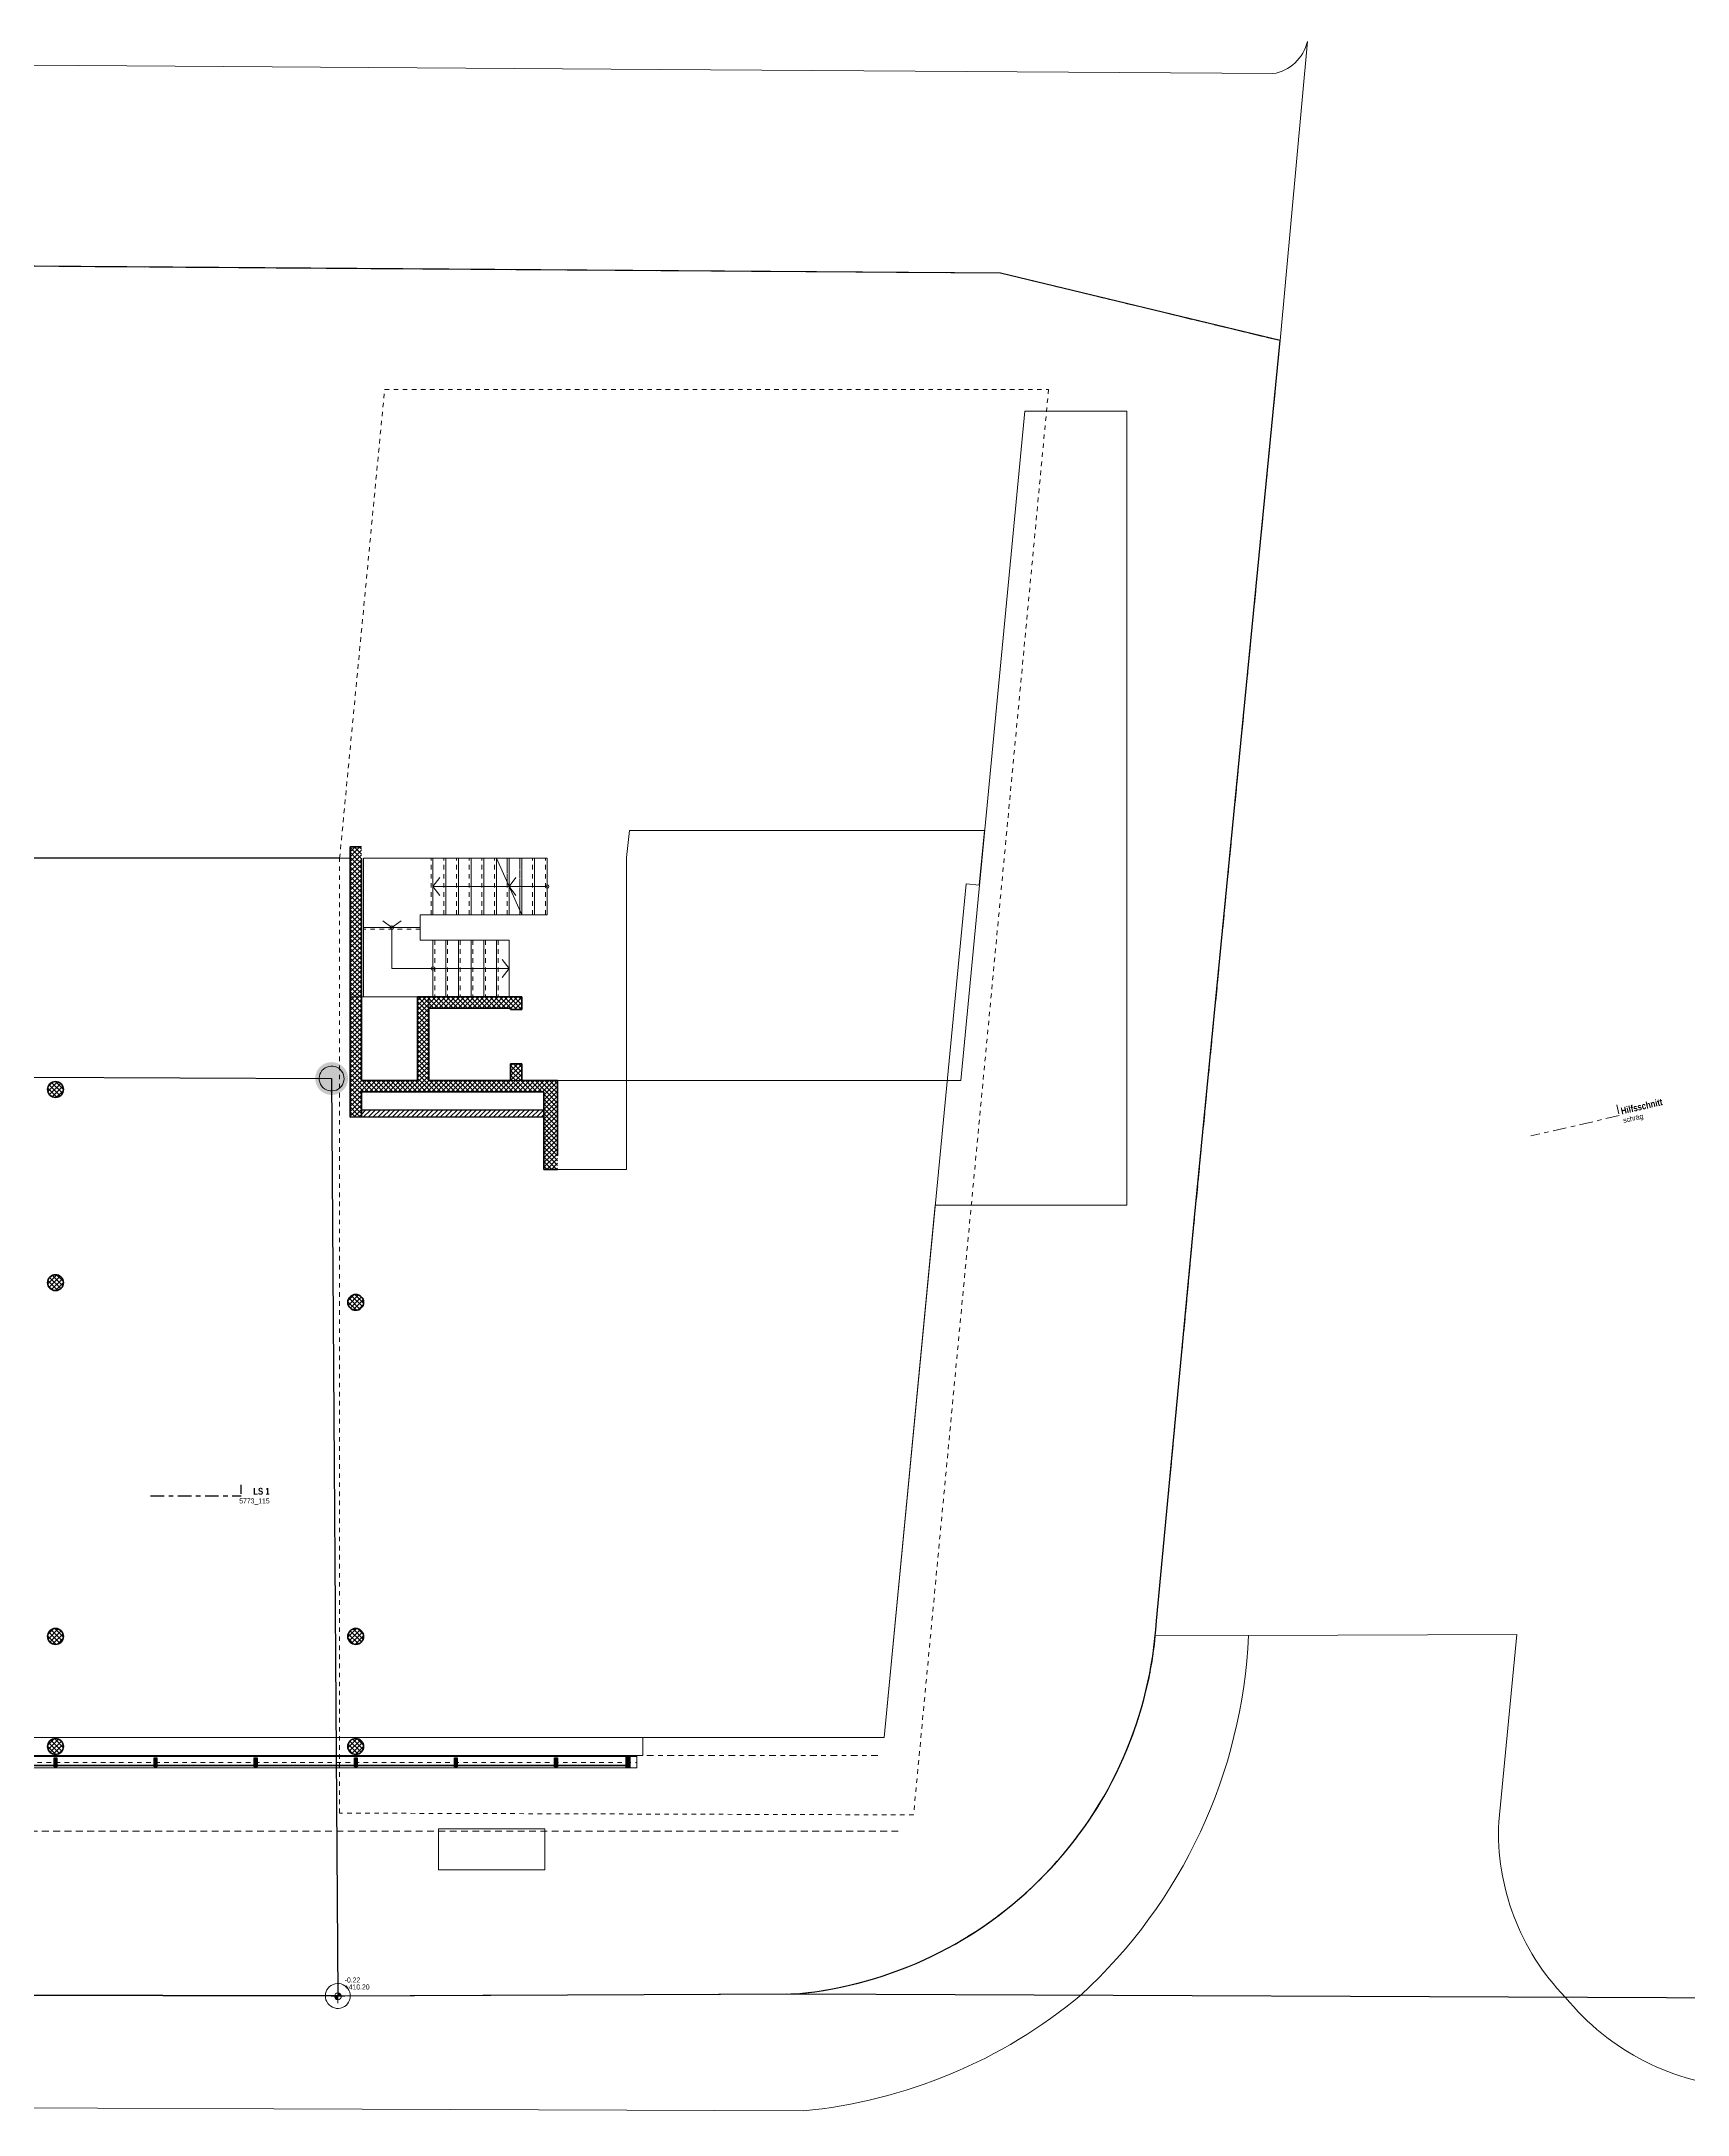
# Model space of a CAD drawing. Header units: metres. Extents: x -163 to 276, y -152 to 153.
# Drawn here: x 19.07 to 55.4, y -14.5 to 31.26 of the extents above; entities that cross this region are included whole.
import ezdxf

# ---------------------------------------------------------------- set-up
doc = ezdxf.new("R2010")
doc.units = ezdxf.units.M
doc.header["$MEASUREMENT"] = 0
for name, pattern in [('Strich 1_1mm', [0.1, 0.05, -0.05]), ('Strich 2_1mm', [0.15, 0.1, -0.05]), ('Strich 3_1mm Kanten', [0.2, 0.15, -0.05]), ('Strich 6_1mm', [0.35, 0.3, -0.05]), ('Strichpunkt 1.5_0.75_0.75mm', [0.15, 0.075, -0.0375, 0, -0.0375]), ('Strichpunkt 3_1_1mm Achsen', [0.25, 0.15, -0.05, 0, -0.05]), ('Strichpunkt 6_2_2mm Schnitt', [0.5, 0.3, -0.1, 0, -0.1])]:
    doc.linetypes.add(name, pattern=pattern)
for name, color, linetype in [('000 Kataster', 7, 'Continuous'), ('000-2 Kataster Parzellenpunkte', 7, 'Continuous'), ('000-3 Kataster Parzellengrenzen', 7, 'Continuous'), ('010 Aussenwände', 7, 'Continuous'), ('010 Aussenwände Bauteilschraffuren', 7, 'Continuous'), ('010 Türen', 7, 'Continuous'), ('015 Innenwände', 7, 'Continuous'), ('015 Innenwände Bauteilschraffuren', 7, 'Continuous'), ('015 Innenwände Schichttrennlinien', 7, 'Continuous'), ('020 Stützen', 7, 'Continuous'), ('020 Stützen Bauteilschraffuren', 7, 'Continuous'), ('026 Unterhalb', 7, 'Continuous'), ('030 Bodenaufbauten', 7, 'Continuous'), ('035 Decken', 7, 'Continuous'), ('055 Treppen', 7, 'Continuous'), ('111 Bemassung Ausführung Koten Neu', 7, 'Continuous'), ('200 Schnittlinien', 7, 'Continuous'), ('202 Hilfsschnitte', 7, 'Continuous'), ('255 Plangrafiken', 7, 'Continuous')]:
    doc.layers.add(name, color=color, linetype=linetype)
doc.styles.add('ERSTELLTER_STIL_1', font='ARIALN.TTF')
doc.styles.add('ERSTELLTER_STIL_2', font='ARIALN.TTF')
pattern_1 = [(45, (0, 0), (-0.05303301, 0.05303301), []), (135, (0, 0), (0.05303301, 0.05303301), [])]
pattern_2 = [(0, (0, 0), (0, 0.015), [])]

msp = doc.modelspace()

# ---------------------------------------------------------------- hatches: boundary and pattern name
at = {"layer": '000 Kataster', "linetype": 'Continuous', "lineweight": 13}
msp.add_hatch(color=255, dxfattribs=at).paths.add_polyline_path([(25.828, 8.269), (25.839, 8.328), (25.84, 8.387), (25.832, 8.447), (25.814, 8.504), (25.786, 8.557), (25.751, 8.605), (25.708, 8.647), (25.658, 8.681), (25.604, 8.706), (25.546, 8.722), (25.487, 8.728), (25.427, 8.725), (25.369, 8.711), (25.313, 8.689), (25.263, 8.657), (25.218, 8.618), (25.18, 8.571), (25.15, 8.519), (25.129, 8.463), (25.118, 8.404), (25.117, 8.344), (25.125, 8.285), (25.143, 8.228), (25.17, 8.175), (25.206, 8.127), (25.249, 8.085), (25.298, 8.051), (25.353, 8.026), (25.41, 8.01), (25.47, 8.004), (25.53, 8.007), (25.588, 8.02), (25.643, 8.043), (25.694, 8.075), (25.739, 8.114), (25.777, 8.161), (25.807, 8.213)])
at = {"layer": '010 Aussenwände Bauteilschraffuren', "linetype": 'Continuous', "lineweight": 13, "true_color": 0x5f5f5f}
h = msp.add_hatch(dxfattribs=at)
h.set_pattern_fill('Glas_0001', color=251, style=0, pattern_type=2)
h.set_pattern_definition(pattern_2)
h.paths.add_polyline_path([(17.175, -6.805), (19.385, -6.805), (19.385, -6.795), (17.175, -6.795)])
for points in [[(19.415, -6.83), (19.415, -6.63), (19.355, -6.63), (19.355, -6.83)], [(21.623, -6.83), (21.623, -6.63), (21.563, -6.63), (21.563, -6.83)], [(23.832, -6.83), (23.832, -6.63), (23.772, -6.63), (23.772, -6.83)], [(26.04, -6.83), (26.04, -6.63), (25.98, -6.63), (25.98, -6.83)], [(28.25, -6.83), (28.25, -6.63), (28.19, -6.63), (28.19, -6.83)], [(30.46, -6.83), (30.46, -6.63), (30.4, -6.63), (30.4, -6.83)], [(32.055, -6.85), (32.055, -6.6), (31.975, -6.6), (31.975, -6.85)], [(32.061, -6.85), (32.061, -6.6), (31.981, -6.6), (31.981, -6.85)]]:
    msp.add_hatch(color=251, dxfattribs=at).paths.add_polyline_path(points)
h = msp.add_hatch(dxfattribs=at)
h.set_pattern_fill('Glas_0001', color=251, style=0, pattern_type=2)
h.set_pattern_definition(pattern_2)
h.paths.add_polyline_path([(19.385, -6.805), (21.593, -6.805), (21.593, -6.795), (19.385, -6.795)])
h = msp.add_hatch(dxfattribs=at)
h.set_pattern_fill('Glas_0001', color=251, style=0, pattern_type=2)
h.set_pattern_definition(pattern_2)
h.paths.add_polyline_path([(21.593, -6.805), (23.802, -6.805), (23.802, -6.795), (21.593, -6.795)])
h = msp.add_hatch(dxfattribs=at)
h.set_pattern_fill('Glas_0001', color=251, style=0, pattern_type=2)
h.set_pattern_definition(pattern_2)
h.paths.add_polyline_path([(23.802, -6.805), (26.01, -6.805), (26.01, -6.795), (23.802, -6.795)])
h = msp.add_hatch(dxfattribs=at)
h.set_pattern_fill('Glas_0001', color=251, style=0, pattern_type=2)
h.set_pattern_definition(pattern_2)
h.paths.add_polyline_path([(26.01, -6.805), (28.22, -6.805), (28.22, -6.795), (26.01, -6.795)])
h = msp.add_hatch(dxfattribs=at)
h.set_pattern_fill('Glas_0001', color=251, style=0, pattern_type=2)
h.set_pattern_definition(pattern_2)
h.paths.add_polyline_path([(28.22, -6.805), (30.43, -6.805), (30.43, -6.795), (28.22, -6.795)])
h = msp.add_hatch(dxfattribs=at)
h.set_pattern_fill('Glas_0001', color=251, style=0, pattern_type=2)
h.set_pattern_definition(pattern_2)
h.paths.add_polyline_path([(30.43, -6.805), (32.005, -6.805), (32.005, -6.795), (30.43, -6.795)])
at = {"layer": '015 Innenwände Bauteilschraffuren', "linetype": 'Continuous', "lineweight": 13, "true_color": 0x5f5f5f}
h = msp.add_hatch(dxfattribs=at)
h.set_pattern_fill('Beton_0001', color=251, style=0, pattern_type=2)
h.set_pattern_definition(pattern_1)
h.paths.add_polyline_path([(25.885, 13.48), (26.135, 13.23), (26.135, 13.48)])
h = msp.add_hatch(dxfattribs=at)
h.set_pattern_fill('Beton_0001', color=251, style=0, pattern_type=2)
h.set_pattern_definition(pattern_1)
h.paths.add_polyline_path([(25.885, 13.23), (26.135, 13.23), (25.885, 13.48)])
h = msp.add_hatch(dxfattribs=at)
h.set_pattern_fill('Beton_0001', color=251, style=0, pattern_type=2)
h.set_pattern_definition(pattern_1)
h.paths.add_polyline_path([(25.885, 13.23), (25.885, 7.516), (26.135, 7.667), (26.135, 13.23)])
h = msp.add_hatch(dxfattribs=at)
h.set_pattern_fill('Beton_0001', color=251, style=0, pattern_type=2)
h.set_pattern_definition(pattern_1)
h.paths.add_polyline_path([(27.375, 9.92), (27.625, 9.92), (27.375, 10.17)])
h = msp.add_hatch(dxfattribs=at)
h.set_pattern_fill('Beton_0001', color=251, style=0, pattern_type=2)
h.set_pattern_definition(pattern_1)
h.paths.add_polyline_path([(27.375, 10.17), (27.625, 9.92), (27.625, 10.17)])
h = msp.add_hatch(dxfattribs=at)
h.set_pattern_fill('Beton_0001', color=251, style=0, pattern_type=2)
h.set_pattern_definition(pattern_1)
h.paths.add_polyline_path([(29.425, 10.17), (27.625, 10.17), (27.625, 9.92), (29.425, 9.92)])
h = msp.add_hatch(dxfattribs=at)
h.set_pattern_fill('Beton_0001', color=251, style=0, pattern_type=2)
h.set_pattern_definition(pattern_1)
h.paths.add_polyline_path([(29.425, 9.92), (29.675, 9.92), (29.675, 10.17)])
h = msp.add_hatch(dxfattribs=at)
h.set_pattern_fill('Beton_0001', color=251, style=0, pattern_type=2)
h.set_pattern_definition(pattern_1)
h.paths.add_polyline_path([(29.425, 10.17), (29.425, 9.92), (29.675, 10.17)])
h = msp.add_hatch(dxfattribs=at)
h.set_pattern_fill('Beton_0001', color=251, style=0, pattern_type=2)
h.set_pattern_definition(pattern_1)
h.paths.add_polyline_path([(27.375, 9.92), (27.375, 8.32), (27.625, 8.32), (27.625, 9.92)])
h = msp.add_hatch(dxfattribs=at)
h.set_pattern_fill('Beton_0001', color=251, style=0, pattern_type=2)
h.set_pattern_definition(pattern_1)
h.paths.add_polyline_path([(29.425, 9.92), (29.425, 9.89), (29.675, 9.89), (29.675, 9.92)])
h = msp.add_hatch(dxfattribs=at)
h.set_pattern_fill('Beton_0001', color=251, style=0, pattern_type=2)
h.set_pattern_definition(pattern_1)
h.paths.add_polyline_path([(30.165, 8.32), (26.135, 8.32), (26.135, 8.07), (30.165, 8.07)])
h = msp.add_hatch(dxfattribs=at)
h.set_pattern_fill('Beton_0001', color=251, style=0, pattern_type=2)
h.set_pattern_definition(pattern_1)
h.paths.add_polyline_path([(29.425, 8.32), (29.675, 8.32), (29.675, 8.69), (29.425, 8.69)])
h = msp.add_hatch(dxfattribs=at)
h.set_pattern_fill('Beton_0001', color=251, style=0, pattern_type=2)
h.set_pattern_definition(pattern_1)
h.paths.add_polyline_path([(30.165, 8.07), (30.465, 8.32), (30.165, 8.32)])
h = msp.add_hatch(dxfattribs=at)
h.set_pattern_fill('Beton_0001', color=251, style=0, pattern_type=2)
h.set_pattern_definition(pattern_1)
h.paths.add_polyline_path([(30.165, 8.07), (30.465, 8.07), (30.465, 8.32)])
h = msp.add_hatch(dxfattribs=at)
h.set_pattern_fill('Beton_0001', color=251, style=0, pattern_type=2)
h.set_pattern_definition(pattern_1)
h.paths.add_polyline_path([(30.165, 8.07), (30.165, 6.66), (30.465, 6.66), (30.465, 8.07)])
h = msp.add_hatch(dxfattribs=at)
h.set_pattern_fill('Beton_0001', color=251, style=0, pattern_type=2)
h.set_pattern_definition(pattern_1)
h.paths.add_polyline_path([(26.135, 7.667), (25.885, 7.516), (26.135, 7.517)])
h = msp.add_hatch(dxfattribs=at)
h.set_pattern_fill('Backstein_0001', color=251, style=0, pattern_type=2)
h.set_pattern_definition([(45, (0, 0), (-0.053033, 0.053033), [])])
h.paths.add_polyline_path([(26.135, 7.517), (30.165, 7.52), (30.165, 7.67), (26.135, 7.667)])
h = msp.add_hatch(dxfattribs=at)
h.set_pattern_fill('Beton_0001', color=251, style=0, pattern_type=2)
h.set_pattern_definition(pattern_1)
h.paths.add_polyline_path([(30.465, 6.66), (30.165, 6.36), (30.465, 6.36)])
h = msp.add_hatch(dxfattribs=at)
h.set_pattern_fill('Beton_0001', color=251, style=0, pattern_type=2)
h.set_pattern_definition(pattern_1)
h.paths.add_polyline_path([(30.465, 6.66), (30.165, 6.66), (30.165, 6.36)])
at = {"layer": '020 Stützen Bauteilschraffuren', "linetype": 'Continuous', "lineweight": 13, "true_color": 0x5f5f5f}
h = msp.add_hatch(dxfattribs=at)
h.set_pattern_fill('Beton_0001', color=251, style=0, pattern_type=2)
h.set_pattern_definition(pattern_1)
h.paths.add_polyline_path([(19.21, 8.125, 0.414214), (19.385, 7.95, 0.414214), (19.56, 8.125, 0.414214), (19.385, 8.3, 0.414214)])
h = msp.add_hatch(dxfattribs=at)
h.set_pattern_fill('Beton_0001', color=251, style=0, pattern_type=2)
h.set_pattern_definition(pattern_1)
h.paths.add_polyline_path([(19.21, 3.86, 0.414214), (19.385, 3.685, 0.414214), (19.56, 3.86, 0.414214), (19.385, 4.035, 0.414214)])
h = msp.add_hatch(dxfattribs=at)
h.set_pattern_fill('Beton_0001', color=251, style=0, pattern_type=2)
h.set_pattern_definition(pattern_1)
h.paths.add_polyline_path([(25.835, 3.425, 0.414214), (26.01, 3.25, 0.414214), (26.185, 3.425, 0.414214), (26.01, 3.6, 0.414214)])
h = msp.add_hatch(dxfattribs=at)
h.set_pattern_fill('Beton_0001', color=251, style=0, pattern_type=2)
h.set_pattern_definition(pattern_1)
h.paths.add_polyline_path([(19.21, -3.95, 0.414214), (19.385, -4.125, 0.414214), (19.56, -3.95, 0.414214), (19.385, -3.775, 0.414214)])
h = msp.add_hatch(dxfattribs=at)
h.set_pattern_fill('Beton_0001', color=251, style=0, pattern_type=2)
h.set_pattern_definition(pattern_1)
h.paths.add_polyline_path([(25.835, -3.95, 0.414214), (26.01, -4.125, 0.414214), (26.185, -3.95, 0.414214), (26.01, -3.775, 0.414214)])
h = msp.add_hatch(dxfattribs=at)
h.set_pattern_fill('Beton_0001', color=251, style=0, pattern_type=2)
h.set_pattern_definition(pattern_1)
h.paths.add_polyline_path([(19.21, -6.38, 0.414214), (19.385, -6.555, 0.414214), (19.56, -6.38, 0.414214), (19.385, -6.205, 0.414214)])
h = msp.add_hatch(dxfattribs=at)
h.set_pattern_fill('Beton_0001', color=251, style=0, pattern_type=2)
h.set_pattern_definition(pattern_1)
h.paths.add_polyline_path([(25.835, -6.38, 0.414214), (26.01, -6.555, 0.414214), (26.185, -6.38, 0.414214), (26.01, -6.205, 0.414214)])
at = {"layer": '111 Bemassung Ausführung Koten Neu', "linetype": 'Continuous', "lineweight": 13}
for points in [[(25.617, -11.895), (25.542, -11.895), (25.547, -11.924), (25.564, -11.948), (25.588, -11.965), (25.617, -11.97)], [(25.617, -11.895), (25.692, -11.895), (25.686, -11.867), (25.67, -11.842), (25.645, -11.826), (25.617, -11.82)]]:
    msp.add_hatch(color=7, dxfattribs=at).paths.add_polyline_path(points)

# ---------------------------------------------------------------- linework, layer by layer
at = {"layer": '000 Kataster', "color": 251, "linetype": 'Continuous', "lineweight": 13, "true_color": 0x5f5f5f}
for points in [[(4.914, 30.831), (32.715, 30.641), (46.251, 30.549, 0.302632), (47.014, 31.259), (46.41, 24.655), (40.241, 26.147), (25.357, 26.25), (11.822, 26.351)], [(56.629, -13.919, -0.209908), (52.703, -11.912, -0.206852), (51.235, -8.042), (51.634, -3.904), (45.712, -3.931, -0.198832), (42.015, -11.866, -0.151332), (35.883, -14.424), (8.62, -14.323), (-6.404, -14.093, -0.003152), (-13.863, -13.783), (-14.704, -22.737, 0.002488), (-8.863, -22.978, 0.00481), (1.672, -23.239, 0.00409), (10.744, -23.303), (17.683, -23.364), (36.415, -23.428, -0.242722), (43.512, -28.077), (53.969, -30.485, -0.134972), (55.657, -28.071, -0.051231)], [(8.62, -14.323), (35.883, -14.424, 0.151332), (42.015, -11.866, 0.198832), (45.712, -3.931), (43.655, -3.94, -0.169599), (41.227, -9.201, -0.17821), (35.756, -11.842), (25.615, -11.887), (13.532, -11.864)]]:
    msp.add_lwpolyline(points, format="xyb", dxfattribs=at)
at = {"layer": '000 Kataster', "color": 251, "linetype": 'Strich 6_1mm', "lineweight": 13, "true_color": 0x5f5f5f}
msp.add_lwpolyline([(13.532, -11.864), (25.615, -11.887), (35.756, -11.842, 0.17821), (41.227, -9.201, 0.169599), (43.655, -3.94), (43.68, -3.606), (44.524, 5.298), (46.41, 24.655), (40.241, 26.147), (25.357, 26.25), (11.822, 26.351)], format="xyb", dxfattribs=at)
at = {"layer": '000-2 Kataster Parzellenpunkte', "color": 251, "linetype": 'Continuous', "lineweight": 13, "true_color": 0x5f5f5f}
for points in [[(25.552, 8.631), (25.508, 8.639), (25.462, 8.64), (25.417, 8.634), (25.374, 8.62), (25.333, 8.6), (25.297, 8.573), (25.265, 8.54), (25.24, 8.502), (25.22, 8.461), (25.208, 8.418), (25.203, 8.372), (25.206, 8.327), (25.216, 8.283), (25.234, 8.241), (25.258, 8.202), (25.287, 8.168), (25.323, 8.139), (25.362, 8.117), (25.405, 8.101), (25.449, 8.092), (25.495, 8.091), (25.54, 8.098), (25.583, 8.112), (25.623, 8.132), (25.66, 8.159), (25.691, 8.192), (25.717, 8.229), (25.736, 8.271), (25.749, 8.314), (25.753, 8.359), (25.751, 8.405), (25.741, 8.449), (25.723, 8.491), (25.699, 8.53), (25.669, 8.564), (25.634, 8.593), (25.595, 8.615)], [(25.688, -11.622), (25.644, -11.614), (25.598, -11.613), (25.553, -11.619), (25.51, -11.633), (25.47, -11.653), (25.433, -11.68), (25.402, -11.713), (25.376, -11.751), (25.357, -11.792), (25.345, -11.835), (25.34, -11.881), (25.343, -11.926), (25.353, -11.97), (25.37, -12.012), (25.394, -12.051), (25.424, -12.085), (25.459, -12.114), (25.498, -12.136), (25.541, -12.152), (25.586, -12.16), (25.631, -12.162), (25.676, -12.155), (25.719, -12.141), (25.76, -12.121), (25.796, -12.094), (25.828, -12.061), (25.853, -12.024), (25.873, -11.982), (25.885, -11.939), (25.89, -11.893), (25.887, -11.848), (25.877, -11.804), (25.86, -11.762), (25.836, -11.723), (25.806, -11.689), (25.771, -11.66), (25.731, -11.638)]]:
    msp.add_lwpolyline(points, close=True, dxfattribs=at)
at = {"layer": '000-3 Kataster Parzellengrenzen', "color": 251, "linetype": 'Continuous', "lineweight": 25, "true_color": 0x5f5f5f}
for points in [[(25.615, -11.887), (35.756, -11.842, 0.17821), (41.227, -9.201, 0.179379), (43.68, -3.606), (44.524, 5.298), (46.41, 24.655), (40.241, 26.147), (11.822, 26.351), (8.821, 26.238), (8.732, 8.439), (25.478, 8.366)], [(25.615, -11.887), (-12.99, -11.813), (-13.451, -11.79, -0.142534), (-16.075, -10.751, -0.207773), (-17.451, -7.725), (-17.702, 8.553), (-16.189, 8.546), (-3.638, 8.491), (8.732, 8.439), (25.478, 8.366)]]:
    msp.add_lwpolyline(points, format="xyb", close=True, dxfattribs=at)
msp.add_lwpolyline([(-159.038, -10.035), (-108.881, -9.989), (-50.361, -10.173, -0.007502), (-34.172, -10.684), (-13.451, -11.79), (-12.99, -11.813), (25.615, -11.887), (35.756, -11.842), (56.683, -11.93)], format="xyb", dxfattribs=at)
at = {"layer": '010 Aussenwände', "color": 251, "linetype": 'Continuous', "lineweight": 13, "true_color": 0x5f5f5f}
for p, q in [((32.215, -6.6), (14.175, -6.6)), ((32.215, -6.85), (14.175, -6.85)), ((32.215, -6.58), (14.185, -6.58)), ((32.215, -6.85), (14.185, -6.85)), ((32.215, -6.58), (32.215, -6.85)), ((32.215, -6.6), (32.215, -6.85))]:
    msp.add_line(p, q, dxfattribs=at)
at = {"layer": '010 Aussenwände', "color": 251, "linetype": 'Strichpunkt 1.5_0.75_0.75mm', "lineweight": 13, "true_color": 0x5f5f5f}
msp.add_lwpolyline([(26.648, 23.58), (41.301, 23.58), (38.321, -7.89), (25.655, -7.85), (25.655, 13.23)], close=True, dxfattribs=at)
at = {"layer": '010 Aussenwände', "color": 251, "linetype": 'Continuous', "lineweight": 13, "true_color": 0x5f5f5f, "flags": 128}
for points in [[(32.345, -6.18), (14.435, -6.18)], [(32.345, -6.58), (32.345, -6.18)], [(14.185, -6.58), (32.345, -6.58)]]:
    msp.add_lwpolyline(points, dxfattribs=at)
at = {"layer": '010 Aussenwände', "color": 251, "linetype": 'Strichpunkt 3_1_1mm Achsen', "lineweight": 13, "true_color": 0x5f5f5f, "flags": 128}
for points in [[(37.672, -6.18), (14.435, -6.18)], [(14.435, -6.58), (37.633, -6.58)]]:
    msp.add_lwpolyline(points, dxfattribs=at)
at = {"layer": '010 Aussenwände', "color": 251, "linetype": 'Strich 1_1mm', "lineweight": 13, "true_color": 0x5f5f5f, "flags": 128}
for points in [[(32.215, -6.58), (14.185, -6.58)], [(14.185, -6.73), (32.215, -6.73)], [(32.215, -6.7), (32.215, -6.58)], [(32.215, -6.73), (32.215, -6.7)]]:
    msp.add_lwpolyline(points, dxfattribs=at)
at = {"layer": '010 Aussenwände', "color": 251, "linetype": 'Continuous', "lineweight": 18, "true_color": 0x5f5f5f, "flags": 128}
for points in [[(17.175, -6.805), (17.175, -6.795), (19.385, -6.795), (19.385, -6.805)], [(19.385, -6.805), (19.385, -6.795), (21.593, -6.795), (21.593, -6.805)], [(21.593, -6.805), (21.593, -6.795), (23.802, -6.795), (23.802, -6.805)], [(23.802, -6.805), (23.802, -6.795), (26.01, -6.795), (26.01, -6.805)], [(26.01, -6.805), (26.01, -6.795), (28.22, -6.795), (28.22, -6.805)], [(28.22, -6.805), (28.22, -6.795), (30.43, -6.795), (30.43, -6.805)], [(30.43, -6.805), (30.43, -6.795), (32.005, -6.795), (32.005, -6.805)]]:
    msp.add_lwpolyline(points, close=True, dxfattribs=at)
at = {"layer": '010 Aussenwände', "color": 251, "linetype": 'Continuous', "lineweight": 25, "true_color": 0x5f5f5f, "flags": 128}
for points in [[(19.415, -6.83), (19.355, -6.83), (19.355, -6.63), (19.415, -6.63)], [(21.623, -6.83), (21.563, -6.83), (21.563, -6.63), (21.623, -6.63)], [(23.832, -6.83), (23.772, -6.83), (23.772, -6.63), (23.832, -6.63)], [(26.04, -6.83), (25.98, -6.83), (25.98, -6.63), (26.04, -6.63)], [(28.25, -6.83), (28.19, -6.83), (28.19, -6.63), (28.25, -6.63)], [(30.46, -6.83), (30.4, -6.83), (30.4, -6.63), (30.46, -6.63)], [(32.055, -6.85), (31.975, -6.85), (31.975, -6.6), (32.055, -6.6)], [(32.061, -6.85), (31.981, -6.85), (31.981, -6.6), (32.061, -6.6)]]:
    msp.add_lwpolyline(points, close=True, dxfattribs=at)
at = {"layer": '010 Türen', "color": 251, "linetype": 'Continuous', "lineweight": 35, "true_color": 0x5f5f5f}
for p, q in [((29.675, 9.89), (29.425, 9.89)), ((29.675, 8.69), (29.425, 8.69))]:
    msp.add_line(p, q, dxfattribs=at)
at = {"layer": '015 Innenwände', "color": 251, "linetype": 'Continuous', "lineweight": 35, "true_color": 0x5f5f5f}
for p, q in [((29.675, 9.89), (29.425, 9.89)), ((29.675, 8.69), (29.425, 8.69))]:
    msp.add_line(p, q, dxfattribs=at)
at = {"layer": '015 Innenwände', "color": 251, "linetype": 'Continuous', "lineweight": 35, "true_color": 0x5f5f5f, "flags": 128}
for points in [[(25.885, 13.48), (26.135, 13.48)], [(25.885, 13.48), (25.885, 7.516)], [(26.135, 8.32), (26.135, 13.23)], [(27.375, 10.17), (27.375, 9.92)], [(29.675, 10.17), (27.375, 10.17)], [(29.675, 10.17), (29.675, 9.92)], [(27.375, 9.92), (27.375, 8.32)], [(27.625, 9.92), (29.425, 9.92)], [(27.625, 8.32), (27.625, 9.92)], [(29.425, 9.92), (29.425, 9.89)], [(29.675, 9.89), (29.675, 9.92)], [(27.375, 8.32), (26.135, 8.32)], [(29.425, 8.32), (27.625, 8.32)], [(29.425, 8.69), (29.425, 8.32)], [(29.675, 8.32), (29.675, 8.69)], [(30.165, 8.32), (29.675, 8.32)], [(30.465, 8.32), (30.165, 8.32)], [(30.465, 6.66), (30.465, 8.32)], [(26.135, 7.667), (26.135, 8.07)], [(26.135, 8.07), (30.165, 8.07)], [(30.165, 8.07), (30.165, 6.36)], [(25.885, 7.516), (26.135, 7.517)], [(30.165, 6.36), (30.465, 6.36)]]:
    msp.add_lwpolyline(points, dxfattribs=at)
at = {"layer": '015 Innenwände', "color": 251, "linetype": 'Continuous', "lineweight": 25, "true_color": 0x5f5f5f, "flags": 128}
for points in [[(30.165, 7.67), (26.135, 7.667)], [(26.135, 7.517), (30.165, 7.52)], [(30.165, 7.52), (30.165, 7.67)]]:
    msp.add_lwpolyline(points, dxfattribs=at)
at = {"layer": '015 Innenwände Schichttrennlinien', "color": 251, "linetype": 'Continuous', "lineweight": 35, "true_color": 0x5f5f5f}
msp.add_line((26.135, 7.667), (26.135, 7.517), dxfattribs=at)
msp.add_line((26.135, 7.667), (26.135, 7.517), dxfattribs=at)
at = {"layer": '020 Stützen', "color": 251, "linetype": 'Continuous', "lineweight": 35, "true_color": 0x5f5f5f, "flags": 128}
for points in [[(19.21, 8.125, 0.414214), (19.385, 7.95, 0.414214), (19.56, 8.125, 0.414214), (19.385, 8.3, 0.414214)], [(19.21, 3.86, 0.414214), (19.385, 3.685, 0.414214), (19.56, 3.86, 0.414214), (19.385, 4.035, 0.414214)], [(25.835, 3.425, 0.414214), (26.01, 3.25, 0.414214), (26.185, 3.425, 0.414214), (26.01, 3.6, 0.414214)], [(19.21, -3.95, 0.414214), (19.385, -4.125, 0.414214), (19.56, -3.95, 0.414214), (19.385, -3.775, 0.414214)], [(25.835, -3.95, 0.414214), (26.01, -4.125, 0.414214), (26.185, -3.95, 0.414214), (26.01, -3.775, 0.414214)], [(19.21, -6.38, 0.414214), (19.385, -6.555, 0.414214), (19.56, -6.38, 0.414214), (19.385, -6.205, 0.414214)], [(25.835, -6.38, 0.414214), (26.01, -6.555, 0.414214), (26.185, -6.38, 0.414214), (26.01, -6.205, 0.414214)]]:
    msp.add_lwpolyline(points, format="xyb", close=True, dxfattribs=at)
at = {"layer": '026 Unterhalb', "color": 251, "linetype": 'Strich 3_1mm Kanten', "lineweight": 13, "true_color": 0x5f5f5f}
msp.add_line((10.835, -8.25), (38.025, -8.25), dxfattribs=at)
at = {"layer": '030 Bodenaufbauten', "color": 251, "linetype": 'Continuous', "lineweight": 13, "true_color": 0x5f5f5f, "flags": 128}
msp.add_lwpolyline([(14.435, 13.23), (14.435, -6.18), (37.672, -6.18), (39.48, 12.662), (39.768, 12.634), (39.884, 13.839), (32.049, 13.839), (31.987, 13.248), (31.987, 6.36), (30.165, 6.36), (30.165, 7.516), (25.885, 7.516), (25.885, 13.23)], close=True, dxfattribs=at)
at = {"layer": '035 Decken', "color": 251, "linetype": 'Continuous', "lineweight": 13, "true_color": 0x5f5f5f, "flags": 128}
msp.add_lwpolyline([(25.645, 13.238), (25.645, 13.23), (25.885, 13.23), (25.885, 10.17), (27.625, 10.17), (27.625, 8.32), (28.935, 8.32), (39.361, 8.32), (40.775, 23.1), (43.025, 23.1), (43.025, 8.32), (43.025, 5.57), (38.799, 5.57), (37.671, -6.18), (14.185, -6.18), (14.185, 13.238)], close=True, dxfattribs=at)
at = {"layer": '055 Treppen', "color": 251, "linetype": 'Continuous', "lineweight": 13, "true_color": 0x5f5f5f}
for p, q in [((27.715, 13.23), (26.185, 13.23)), ((26.185, 13.23), (26.185, 11.7)), ((27.715, 13.23), (26.185, 13.23)), ((26.185, 13.23), (26.185, 11.7)), ((27.715, 13.23), (26.185, 13.23)), ((26.185, 13.23), (26.185, 11.7)), ((27.715, 13.23), (26.185, 13.23)), ((26.185, 13.23), (26.185, 11.7)), ((30.235, 13.23), (27.715, 13.23)), ((27.995, 13.23), (27.715, 13.23)), ((27.715, 13.23), (27.715, 11.98)), ((27.715, 11.98), (27.715, 13.23)), ((30.235, 13.23), (27.715, 13.23)), ((27.995, 13.23), (27.715, 13.23)), ((27.715, 13.23), (27.715, 11.98)), ((27.715, 11.98), (27.715, 13.23)), ((28.275, 13.23), (27.995, 13.23)), ((27.995, 13.23), (27.995, 11.98)), ((27.995, 11.98), (27.995, 13.23)), ((28.275, 13.23), (27.995, 13.23)), ((27.995, 13.23), (27.995, 11.98)), ((27.995, 11.98), (27.995, 13.23)), ((28.555, 13.23), (28.275, 13.23)), ((28.275, 13.23), (28.275, 11.98)), ((28.275, 11.98), (28.275, 13.23)), ((28.555, 13.23), (28.275, 13.23)), ((28.275, 13.23), (28.275, 11.98)), ((28.275, 11.98), (28.275, 13.23)), ((28.835, 13.23), (28.555, 13.23)), ((28.555, 13.23), (28.555, 11.98)), ((28.555, 11.98), (28.555, 13.23)), ((28.835, 13.23), (28.555, 13.23)), ((28.555, 13.23), (28.555, 11.98)), ((28.555, 11.98), (28.555, 13.23)), ((29.115, 13.23), (28.835, 13.23)), ((28.835, 13.23), (28.835, 11.98)), ((28.835, 11.98), (28.835, 13.23)), ((29.115, 13.23), (28.835, 13.23)), ((28.835, 13.23), (28.835, 11.98)), ((28.835, 11.98), (28.835, 13.23)), ((30.235, 13.23), (29.115, 13.23)), ((29.395, 13.23), (29.115, 13.23)), ((29.675, 11.98), (29.115, 13.23)), ((29.395, 13.23), (29.115, 13.23)), ((29.115, 13.23), (29.115, 11.98)), ((29.115, 11.98), (29.115, 13.23)), ((29.395, 13.23), (29.115, 13.23)), ((29.115, 13.23), (29.115, 11.98)), ((29.115, 11.98), (29.115, 13.23)), ((29.675, 13.23), (29.395, 13.23)), ((29.395, 13.23), (29.395, 12.605)), ((29.395, 12.605), (29.395, 13.23)), ((29.675, 13.23), (29.395, 13.23)), ((29.395, 13.23), (29.395, 11.98)), ((29.395, 11.98), (29.395, 13.23)), ((29.675, 13.23), (29.395, 13.23)), ((29.395, 13.23), (29.395, 11.98)), ((29.395, 11.98), (29.395, 13.23)), ((29.955, 13.23), (29.675, 13.23)), ((29.675, 13.23), (29.675, 11.98)), ((29.675, 11.98), (29.675, 13.23)), ((29.955, 13.23), (29.675, 13.23)), ((29.675, 13.23), (29.675, 11.98)), ((29.675, 11.98), (29.675, 13.23)), ((29.955, 13.23), (29.675, 13.23)), ((29.675, 13.23), (29.675, 11.98)), ((29.675, 11.98), (29.675, 13.23)), ((30.235, 13.23), (29.955, 13.23)), ((29.955, 13.23), (29.955, 11.98)), ((29.955, 11.98), (29.955, 13.23)), ((30.235, 13.23), (29.955, 13.23)), ((29.955, 13.23), (29.955, 11.98)), ((29.955, 11.98), (29.955, 13.23)), ((30.235, 13.23), (29.955, 13.23)), ((29.955, 13.23), (29.955, 11.98)), ((29.955, 11.98), (29.955, 13.23)), ((30.235, 11.98), (30.235, 13.23)), ((30.235, 11.98), (30.235, 13.23)), ((30.235, 11.98), (30.235, 13.23)), ((30.235, 11.98), (30.235, 13.23)), ((30.235, 11.98), (30.235, 13.23)), ((30.235, 11.98), (30.235, 13.23)), ((27.865, 12.805), (27.715, 12.605)), ((27.865, 12.805), (27.715, 12.605)), ((29.955, 12.605), (27.715, 12.605)), ((27.715, 12.605), (27.865, 12.405)), ((29.955, 12.605), (27.715, 12.605)), ((27.715, 12.605), (27.865, 12.405)), ((29.545, 12.805), (29.395, 12.605)), ((29.955, 12.605), (29.395, 12.605)), ((29.395, 12.605), (29.545, 12.405)), ((30.235, 12.605), (29.955, 12.605)), ((30.235, 12.605), (29.955, 12.605)), ((30.235, 12.605), (29.955, 12.605)), ((27.435, 11.7), (27.435, 11.98)), ((27.435, 11.98), (27.715, 11.98)), ((27.435, 11.7), (27.435, 11.98)), ((27.435, 11.98), (27.715, 11.98)), ((27.435, 11.7), (27.435, 11.98)), ((27.435, 11.98), (27.715, 11.98)), ((27.435, 11.7), (27.435, 11.98)), ((27.435, 11.98), (27.715, 11.98)), ((27.715, 11.98), (30.235, 11.98)), ((27.715, 11.98), (27.995, 11.98)), ((27.715, 11.98), (30.235, 11.98)), ((27.715, 11.98), (27.995, 11.98)), ((27.995, 11.98), (28.275, 11.98)), ((27.995, 11.98), (28.275, 11.98)), ((28.275, 11.98), (28.555, 11.98)), ((28.275, 11.98), (28.555, 11.98)), ((28.555, 11.98), (28.835, 11.98)), ((28.555, 11.98), (28.835, 11.98)), ((28.835, 11.98), (29.115, 11.98)), ((28.835, 11.98), (29.115, 11.98)), ((29.115, 11.98), (29.395, 11.98)), ((29.115, 11.98), (29.395, 11.98)), ((29.395, 11.98), (29.675, 11.98)), ((29.395, 11.98), (29.675, 11.98)), ((29.675, 11.98), (30.235, 11.98)), ((29.675, 11.98), (29.955, 11.98)), ((29.675, 11.98), (29.955, 11.98)), ((29.675, 11.98), (29.955, 11.98)), ((29.955, 11.98), (30.235, 11.98)), ((29.955, 11.98), (30.235, 11.98)), ((29.955, 11.98), (30.235, 11.98)), ((26.185, 11.7), (26.185, 10.17)), ((26.185, 11.7), (27.435, 11.7)), ((26.185, 11.7), (26.185, 10.17)), ((27.435, 11.7), (26.185, 11.7)), ((26.185, 11.7), (26.185, 10.17)), ((26.185, 11.7), (27.435, 11.7)), ((26.185, 11.7), (26.185, 10.17)), ((27.435, 11.7), (26.185, 11.7)), ((26.61, 11.85), (26.81, 11.7)), ((26.61, 11.85), (26.81, 11.7)), ((26.81, 11.7), (27.01, 11.85)), ((26.81, 11.7), (27.01, 11.85)), ((26.81, 11.7), (26.81, 10.795)), ((26.81, 11.7), (26.81, 10.795)), ((27.435, 11.42), (27.435, 11.7)), ((27.435, 11.42), (27.435, 11.7)), ((27.435, 11.42), (27.435, 11.7)), ((27.435, 11.42), (27.435, 11.7)), ((27.715, 11.42), (27.435, 11.42)), ((27.715, 11.42), (27.435, 11.42)), ((27.715, 11.42), (27.435, 11.42)), ((27.715, 11.42), (27.435, 11.42)), ((29.395, 11.42), (27.715, 11.42)), ((27.715, 10.17), (27.715, 11.42)), ((27.715, 11.42), (27.715, 10.17)), ((27.995, 11.42), (27.715, 11.42)), ((29.395, 11.42), (27.715, 11.42)), ((27.715, 10.17), (27.715, 11.42)), ((27.715, 11.42), (27.715, 10.17)), ((27.995, 11.42), (27.715, 11.42)), ((27.995, 10.17), (27.995, 11.42)), ((28.275, 11.42), (27.995, 11.42)), ((27.995, 11.42), (27.995, 10.17)), ((27.995, 10.17), (27.995, 11.42)), ((28.275, 11.42), (27.995, 11.42)), ((27.995, 11.42), (27.995, 10.17)), ((28.275, 10.17), (28.275, 11.42)), ((28.555, 11.42), (28.275, 11.42)), ((28.275, 11.42), (28.275, 10.17)), ((28.275, 10.17), (28.275, 11.42)), ((28.555, 11.42), (28.275, 11.42)), ((28.275, 11.42), (28.275, 10.17)), ((28.555, 10.17), (28.555, 11.42)), ((28.835, 11.42), (28.555, 11.42)), ((28.555, 11.42), (28.555, 10.17)), ((28.555, 10.17), (28.555, 11.42)), ((28.835, 11.42), (28.555, 11.42)), ((28.555, 11.42), (28.555, 10.17)), ((28.835, 10.17), (28.835, 11.42)), ((29.115, 11.42), (28.835, 11.42)), ((28.835, 11.42), (28.835, 10.17)), ((28.835, 10.17), (28.835, 11.42)), ((29.115, 11.42), (28.835, 11.42)), ((28.835, 11.42), (28.835, 10.17)), ((29.115, 10.17), (29.115, 11.42)), ((29.115, 11.42), (29.115, 10.17)), ((29.395, 11.42), (29.115, 11.42)), ((29.115, 10.17), (29.115, 11.42)), ((29.115, 11.42), (29.115, 10.17)), ((29.395, 11.42), (29.115, 11.42)), ((29.395, 10.795), (29.245, 10.995)), ((29.395, 10.795), (29.245, 10.995)), ((29.395, 10.17), (29.395, 11.42)), ((29.395, 10.17), (29.395, 11.42)), ((29.395, 10.17), (29.395, 11.42)), ((29.395, 10.17), (29.395, 11.42)), ((26.81, 10.795), (27.715, 10.795)), ((26.81, 10.795), (27.715, 10.795)), ((27.715, 10.795), (29.115, 10.795)), ((27.715, 10.795), (29.115, 10.795)), ((29.115, 10.795), (29.395, 10.795)), ((29.115, 10.795), (29.395, 10.795)), ((29.245, 10.595), (29.395, 10.795)), ((29.245, 10.595), (29.395, 10.795)), ((26.185, 10.17), (27.715, 10.17)), ((26.185, 10.17), (27.715, 10.17)), ((26.185, 10.17), (27.715, 10.17)), ((26.185, 10.17), (27.715, 10.17)), ((27.715, 10.17), (29.395, 10.17)), ((27.715, 10.17), (27.995, 10.17)), ((27.715, 10.17), (29.395, 10.17)), ((27.715, 10.17), (27.995, 10.17)), ((27.995, 10.17), (28.275, 10.17)), ((27.995, 10.17), (28.275, 10.17)), ((28.275, 10.17), (28.555, 10.17)), ((28.275, 10.17), (28.555, 10.17)), ((28.555, 10.17), (28.835, 10.17)), ((28.555, 10.17), (28.835, 10.17)), ((28.835, 10.17), (29.115, 10.17)), ((28.835, 10.17), (29.115, 10.17)), ((29.115, 10.17), (29.395, 10.17)), ((29.115, 10.17), (29.395, 10.17))]:
    msp.add_line(p, q, dxfattribs=at)
at = {"layer": '055 Treppen', "color": 251, "linetype": 'Strich 2_1mm', "lineweight": 13, "true_color": 0x5f5f5f}
for p, q in [((27.675, 11.98), (27.675, 13.23)), ((27.675, 11.98), (27.675, 13.23)), ((27.675, 11.98), (27.675, 13.23)), ((27.675, 11.98), (27.675, 13.23)), ((27.955, 11.98), (27.955, 13.23)), ((27.955, 11.98), (27.955, 13.23)), ((28.235, 11.98), (28.235, 13.23)), ((28.235, 11.98), (28.235, 13.23)), ((28.515, 11.98), (28.515, 13.23)), ((28.515, 11.98), (28.515, 13.23)), ((28.795, 11.98), (28.795, 13.23)), ((28.795, 11.98), (28.795, 13.23)), ((29.075, 11.98), (29.075, 13.23)), ((29.075, 11.98), (29.075, 13.23)), ((29.355, 12.694), (29.355, 13.23)), ((29.355, 11.98), (29.355, 13.23)), ((29.355, 11.98), (29.355, 13.23)), ((29.635, 12.069), (29.635, 13.23)), ((29.635, 11.98), (29.635, 13.23)), ((29.635, 11.98), (29.635, 13.23)), ((29.915, 11.98), (29.915, 13.23)), ((29.915, 11.98), (29.915, 13.23)), ((29.915, 11.98), (29.915, 13.23)), ((30.195, 11.98), (30.195, 13.23)), ((30.195, 11.98), (30.195, 13.23)), ((30.195, 11.98), (30.195, 13.23)), ((27.435, 11.66), (26.185, 11.66)), ((27.435, 11.66), (26.185, 11.66)), ((27.435, 11.66), (26.185, 11.66)), ((27.435, 11.66), (26.185, 11.66)), ((27.755, 11.42), (27.755, 10.17)), ((27.755, 11.42), (27.755, 10.17)), ((27.755, 11.42), (27.755, 10.17)), ((27.755, 11.42), (27.755, 10.17)), ((28.035, 11.42), (28.035, 10.17)), ((28.035, 11.42), (28.035, 10.17)), ((28.315, 11.42), (28.315, 10.17)), ((28.315, 11.42), (28.315, 10.17)), ((28.595, 11.42), (28.595, 10.17)), ((28.595, 11.42), (28.595, 10.17)), ((28.875, 11.42), (28.875, 10.17)), ((28.875, 11.42), (28.875, 10.17)), ((29.155, 11.42), (29.155, 10.17)), ((29.155, 11.42), (29.155, 10.17))]:
    msp.add_line(p, q, dxfattribs=at)
at = {"layer": '055 Treppen', "color": 251, "linetype": 'Continuous', "lineweight": 13, "true_color": 0x5f5f5f, "flags": 128}
for points in [[(30.235, 12.642, 1), (30.235, 12.567, 1)], [(30.235, 12.642, 1), (30.235, 12.567, 1)], [(30.235, 12.642, 1), (30.235, 12.567, 1)], [(26.773, 11.7, 1), (26.848, 11.7, 1)], [(26.773, 11.7, 1), (26.848, 11.7, 1)], [(27.715, 10.757, 1), (27.715, 10.832, 1)], [(27.715, 10.757, 1), (27.715, 10.832, 1)]]:
    msp.add_lwpolyline(points, format="xyb", close=True, dxfattribs=at)
at = {"layer": '111 Bemassung Ausführung Koten Neu', "color": 7, "linetype": 'Continuous', "lineweight": 13}
for p, q in [((25.467, -11.895), (25.767, -11.895)), ((25.617, -12.045), (25.617, -11.745))]:
    msp.add_line(p, q, dxfattribs=at)
msp.add_circle((25.617, -11.895), 0.075, dxfattribs=at)
at = {"layer": '200 Schnittlinien', "color": 7, "linetype": 'Strichpunkt 6_2_2mm Schnitt', "lineweight": 25}
msp.add_line((21.484, -0.843), (23.484, -0.843), dxfattribs=at)
at = {"layer": '200 Schnittlinien', "color": 7, "linetype": 'Continuous', "lineweight": 25}
msp.add_line((23.484, -0.803), (23.484, -0.603), dxfattribs=at)
at = {"layer": '202 Hilfsschnitte', "color": 1, "linetype": 'Continuous', "lineweight": 13}
msp.add_line((53.886, 7.587), (53.841, 7.782), dxfattribs=at)
at = {"layer": '202 Hilfsschnitte', "color": 1, "linetype": 'Strichpunkt 6_2_2mm Schnitt', "lineweight": 13}
msp.add_line((53.895, 7.548), (51.946, 7.098), dxfattribs=at)
at = {"layer": '255 Plangrafiken', "color": 251, "linetype": 'Continuous', "lineweight": 13, "true_color": 0x5f5f5f, "flags": 128}
msp.add_lwpolyline([(27.835, -8.2), (30.185, -8.2), (30.185, -9.1), (27.835, -9.1)], close=True, dxfattribs=at)

# ---------------------------------------------------------------- texts
at = {"layer": '111 Bemassung Ausführung Koten Neu', "color": 7, "lineweight": 13, "char_height": 0.11, "attachment_point": 7, "style": 'ERSTELLTER_STIL_2'}
for s, insert in [('\\A1;{\\pql;\\fArial Narrow|b0|i0|c0|p0;\\W1.000000;-0.22}', (25.767, -11.591)), ('\\A1;{\\pql;\\fArial Narrow|b0|i0|c0|p0;\\W1.000000;+410.20}', (25.767, -11.745))]:
    msp.add_mtext(s, dxfattribs=dict(at, insert=insert))
at = {"layer": '200 Schnittlinien', "color": 7, "lineweight": 13, "insert": (24.111, -1.045), "char_height": 0.15, "attachment_point": 9, "line_spacing_factor": 0.930217, "style": 'ERSTELLTER_STIL_1'}
msp.add_mtext('\\A1;{\\pqr;\\pt0;\\fArial Narrow|b1|i0|c0|p0;\\W1.000000;LS 1\\P\\pqr;\\pt0;\\fArial Narrow|b0|i0|c0|p0;\\c8560499;\\H0.733333x;\\W1.000000;5773_115}', dxfattribs=at)
at = {"layer": '202 Hilfsschnitte', "color": 1, "lineweight": 13, "insert": (54.002, 7.352), "char_height": 0.15, "attachment_point": 7, "rotation": 13, "line_spacing_factor": 0.929978, "style": 'ERSTELLTER_STIL_1'}
msp.add_mtext('\\A1;{\\pql;\\pt0;\\fArial Narrow|b1|i0|c0|p0;\\W1.000000;Hilfsschnitt\\P\\pql;\\pt0;\\fArial Narrow|b0|i0|c0|p0;\\H0.733333x;\\W1.000000;schräg}', dxfattribs=at)

doc.saveas('drawing.dxf')
